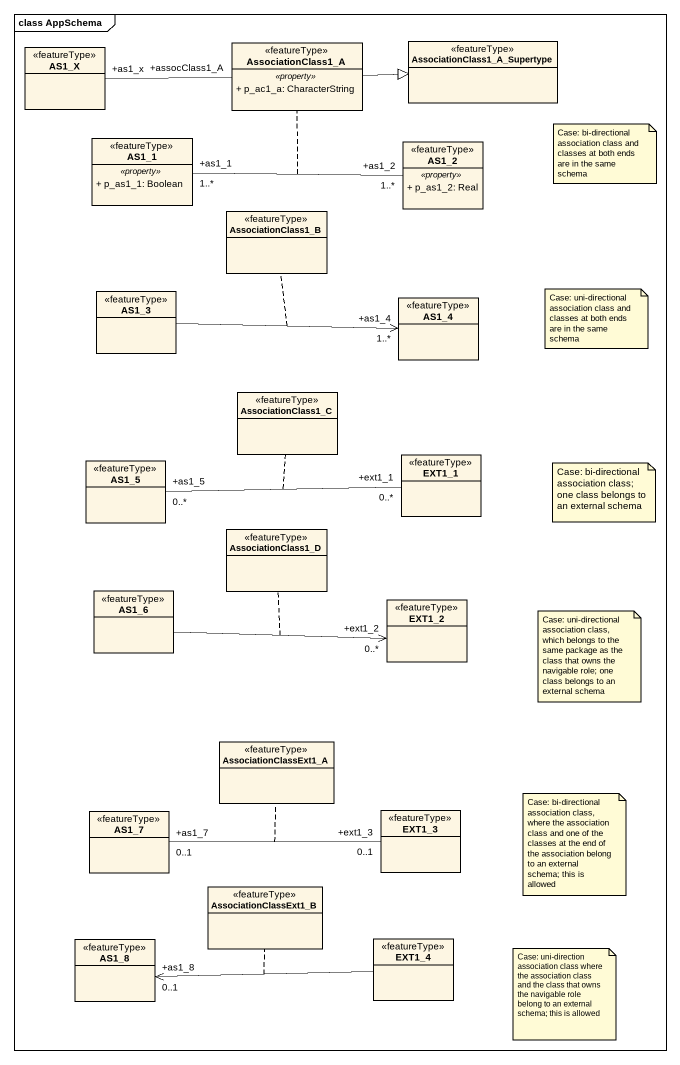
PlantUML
@startuml
mainframe class AppSchema
hide circle
hide empty members
skinparam classAttributeIconSize 0
class AS1_X <<featureType>>
class AssociationClass1_A <<featureType>> {
  .. <<property>> ..
  + p_ac1_a: CharacterString
}
class "AssociationClass1_A_Supertype" as AssociationClass1_A_2 <<featureType>>
class AS1_1 <<featureType>> {
  .. <<property>> ..
  + p_as1_1: Boolean
}
class AS1_2 <<featureType>> {
  .. <<property>> ..
  + p_as1_2: Real
}
class AssociationClass1_B <<featureType>>
class AS1_3 <<featureType>>
class AS1_4 <<featureType>>
class AssociationClass1_C <<featureType>>
class AS1_5 <<featureType>>
class EXT1_1 <<featureType>>
class AssociationClass1_D <<featureType>>
class AS1_6 <<featureType>>
class EXT1_2 <<featureType>>
class AssociationClassExt1_A <<featureType>>
class AS1_7 <<featureType>>
class EXT1_3 <<featureType>>
class AssociationClassExt1_B <<featureType>>
class AS1_8 <<featureType>>
class EXT1_4 <<featureType>>
AS1_X "+as1_x" -right- "+assocClass1_A" AssociationClass1_A
AssociationClass1_A -right-|> AssociationClass1_A_2
AS1_1 "+as1_1\n1..*" -right- "+as1_2\n1..*" AS1_2
(AS1_1, AS1_2) .. AssociationClass1_A
AS1_3 -right-> "+as1_4\n1..*" AS1_4
(AS1_3, AS1_4) .. AssociationClass1_B
AS1_5 "+as1_5\n0..*" -right- "+ext1_1\n0..*" EXT1_1
(AS1_5, EXT1_1) .. AssociationClass1_C
AS1_6 -right-> "+ext1_2\n0..*" EXT1_2
(AS1_6, EXT1_2) .. AssociationClass1_D
EXT1_3 "+ext1_3\n0..1" -left- "+as1_7\n0..1" AS1_7
(EXT1_3, AS1_7) .. AssociationClassExt1_A
EXT1_4 -left-> "+as1_8\n0..1" AS1_8
(EXT1_4, AS1_8) .. AssociationClassExt1_B
note as N1
  Case: bi-directional association class and classes at both ends are in the same schema
end note
note as N2
  Case: uni-directional association class and classes at both ends are in the same schema
end note
note as N3
  Case: bi-directional association class; one class belongs to an external schema
end note
note as N4
  Case: uni-directional association class, which belongs to the same package as the class that owns the navigable role; one class belongs to an external schema
end note
note as N5
  Case: bi-directional association class, where the association class and one of the classes at the end of the association belong to an external schema; this is allowed
end note
note as N6
  Case: uni-direction association class where the association class and the class that owns the navigable role belong to an external schema; this is allowed
end note
@enduml
